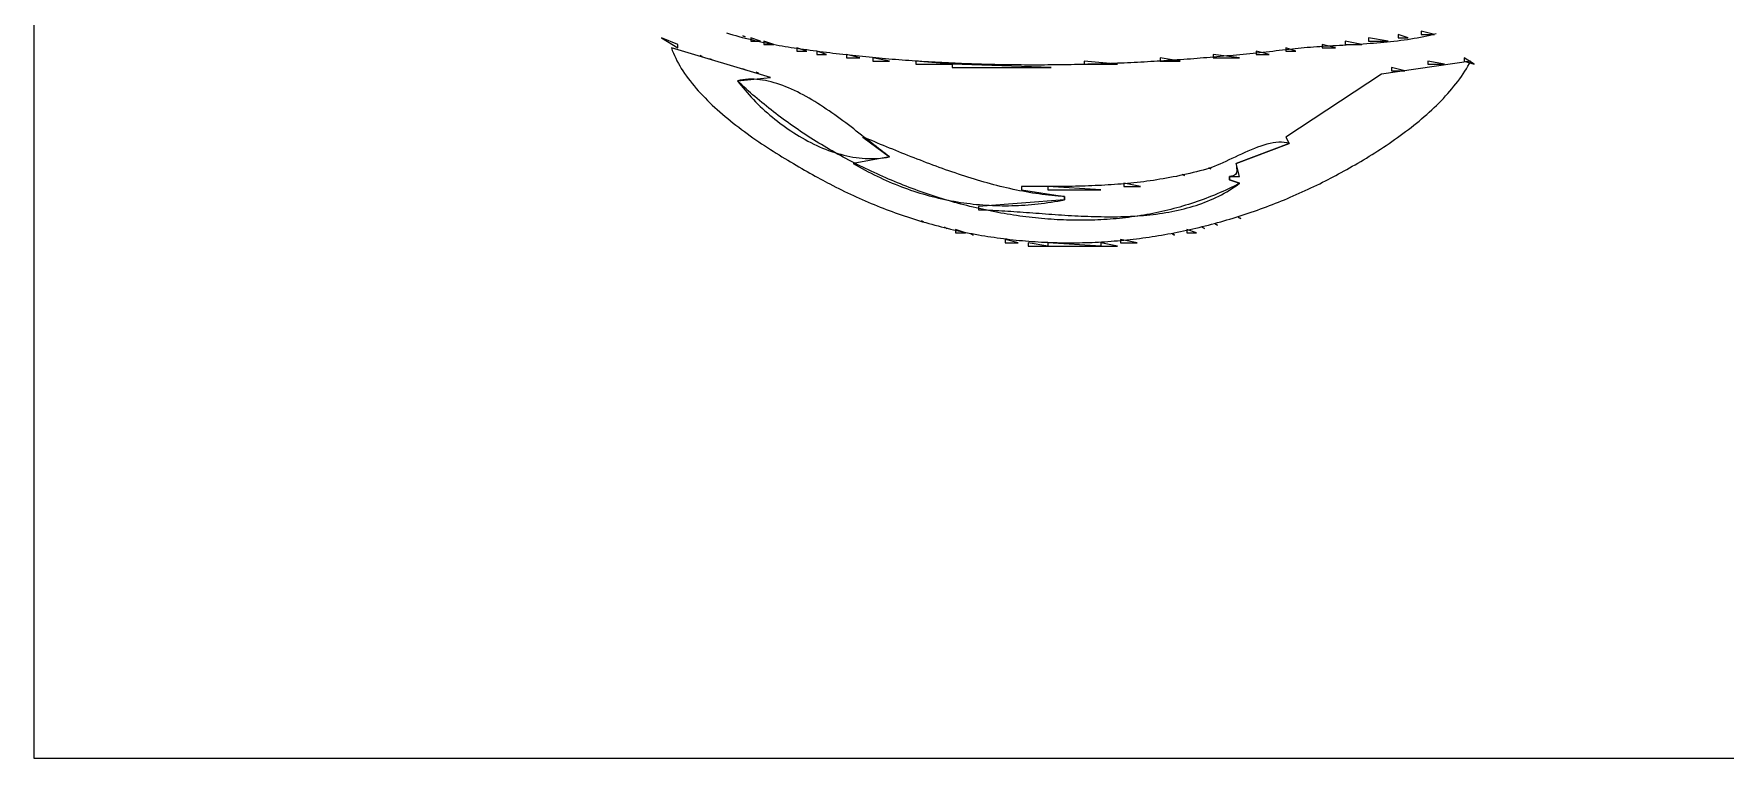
# Model space of a CAD drawing. Extents: x 0 to 1024, y 0 to 629.
# Drawn here: x 0 to 512, y 0 to 219 of the extents above; entities that cross this region are included whole.
import ezdxf

# ---------------------------------------------------------------- set-up
doc = ezdxf.new("R2010")
doc.units = 0
for name, color, linetype in [('C11', 11, 'CONTINUOUS'), ('C13', 13, 'CONTINUOUS'), ('C20', 20, 'CONTINUOUS'), ('C21', 21, 'CONTINUOUS'), ('C23', 23, 'CONTINUOUS'), ('C231', 231, 'CONTINUOUS'), ('C254', 254, 'CONTINUOUS'), ('C33', 33, 'CONTINUOUS'), ('C7', 7, 'CONTINUOUS')]:
    doc.layers.add(name, color=color, linetype=linetype)

msp = doc.modelspace()

# ---------------------------------------------------------------- linework, layer by layer
at = {"layer": 'C11'}
for points in [[(214.666672, 218.666672), (215.333328, 218.333328), (214.666672, 218.666672)], [(404, 218), (404, 217), (410, 217), (404, 218)], [(254, 212), (254, 211), (259, 211), (254, 212)], [(318, 211), (318, 210), (328, 210), (318, 211)], [(341, 212), (341, 211), (347, 211), (341, 212)], [(379, 215), (379, 214), (382, 214), (379, 215)], [(214.666672, 208.666672), (215.333328, 208.333328), (214.666672, 208.666672)], [(218.666672, 207.666672), (219.333328, 207.333328), (218.666672, 207.666672)], [(411, 209), (411, 208), (415, 208), (411, 209)], [(251, 188), (259, 182), (248, 180), (248.9023, 179.4793), (249.8062, 178.9695), (250.7118, 178.4705), (251.619, 177.9824), (252.5277, 177.5052), (253.4381, 177.0388), (254.3501, 176.5833), (255.2637, 176.1386), (256.1789, 175.7047), (257.0957, 175.2817), (258.0141, 174.8695), (258.9342, 174.4682), (259.8558, 174.0777), (260.779, 173.698), (261.7039, 173.3291), (262.6303, 172.9711), (263.5584, 172.6239), (264.488, 172.2875), (265.4193, 171.9619), (266.3522, 171.6471), (267.2866, 171.3432), (268.2227, 171.05), (269.1604, 170.7677), (270.0996, 170.4961), (271.0405, 170.2354), (271.983, 169.9854), (272.9271, 169.7463), (273.8728, 169.5179), (274.8201, 169.3004), (275.7689, 169.0936), (276.7194, 168.8976), (277.6715, 168.7123), (278.6252, 168.5379), (279.5805, 168.3742), (280.5374, 168.2213), (281.4959, 168.0792), (282.4559, 167.9478), (283.4176, 167.8272), (284.3809, 167.7173), (285.3458, 167.6183), (286.3122, 167.5299), (287.2803, 167.4524), (288.25, 167.3855), (289.2212, 167.3295), (290.1941, 167.2841), (291.1685, 167.2495), (292.1446, 167.2257), (293.1222, 167.2126), (294.1015, 167.2102), (295.0823, 167.2186), (296.0647, 167.2376), (297.0487, 167.2675), (298.0343, 167.308), (299.0215, 167.3592), (300.0103, 167.4212), (301.0007, 167.4939), (301.9927, 167.5773), (302.9863, 167.6714), (303.9814, 167.7762), (304.9782, 167.8918), (305.9765, 168.018), (306.9765, 168.1549), (307.978, 168.3025), (308.9811, 168.4609), (309.9858, 168.6299), (310.9921, 168.8096), (312, 169), (312, 170), (311.0375, 170.0551), (310.0733, 170.1219), (309.1075, 170.2001), (308.1402, 170.2895), (307.1715, 170.3899), (306.2014, 170.5011), (305.2301, 170.6229), (304.2577, 170.755), (303.2843, 170.8973), (302.3099, 171.0494), (301.3347, 171.2113), (300.3588, 171.3827), (299.3822, 171.5633), (298.4051, 171.7529), (297.4275, 171.9514), (296.4496, 172.1586), (295.4714, 172.3741), (294.4931, 172.5978), (293.5147, 172.8295), (292.5363, 173.0689), (291.5581, 173.3159), (290.5801, 173.5702), (289.6025, 173.8316), (288.6252, 174.0999), (287.6485, 174.3748), (286.6724, 174.6562), (285.6971, 174.9439), (284.7225, 175.2376), (283.7489, 175.5371), (282.7762, 175.8422), (281.8047, 176.1527), (280.8344, 176.4683), (279.8653, 176.7889), (278.8977, 177.1142), (277.9316, 177.444), (276.967, 177.7781), (276.0042, 178.1163), (275.0431, 178.4583), (274.0839, 178.804), (273.1267, 179.1532), (272.1716, 179.5055), (271.2186, 179.8609), (270.2679, 180.219), (269.3196, 180.5797), (268.3737, 180.9428), (267.4304, 181.3079), (266.4898, 181.675), (265.5519, 182.0438), (264.6169, 182.4141), (263.6848, 182.7857), (262.7558, 183.1583), (261.8299, 183.5318), (260.9073, 183.9059), (259.988, 184.2803), (259.0721, 184.655), (258.1598, 185.0297), (257.2511, 185.4041), (256.3461, 185.778), (255.4449, 186.1513), (254.5477, 186.5237), (253.6545, 186.8949), (252.7654, 187.2649), (251.8805, 187.6333), (251, 188)], [(355.666656, 178.666672), (356.333344, 178.333328), (355.666656, 178.666672)], [(330, 174), (330, 173), (335, 173), (330, 174)], [(268.666656, 162.666672), (269.333344, 162.333328), (268.666656, 162.666672)], [(275.666656, 160.666672), (276.333344, 160.333328), (275.666656, 160.666672)], [(279, 160), (279, 159), (282, 159), (279, 160)], [(349, 160), (349, 159), (352, 159), (349, 160)], [(344.666656, 158.666672), (345.333344, 158.333328), (344.666656, 158.666672)]]:
    msp.add_lwpolyline(points, dxfattribs=at)
at = {"layer": 'C13'}
msp.add_lwpolyline([(190, 218), (195, 215), (195, 216), (190, 218)], dxfattribs=at)
at = {"layer": 'C20'}
for points in [[(209.6509, 219.5002), (210.6013, 219.2177), (211.5524, 218.9435), (212.5038, 218.6774), (213.4552, 218.4193), (214.406, 218.1691), (215.356, 217.9266), (216.3048, 217.6917), (217.2519, 217.4643), (218.197, 217.2443), (219.1397, 217.0316), (220.0796, 216.826), (221.0164, 216.6274), (221.9495, 216.4357), (222.8787, 216.2507), (223.8036, 216.0724), (224.7238, 215.9006), (225.6388, 215.7353), (226.5483, 215.5761), (227.452, 215.4231), (228.3493, 215.2762), (229.2401, 215.1351), (230.1237, 214.9999), (231, 214.8703), (231.9898, 214.7275), (232.9801, 214.5869), (233.9707, 214.4486), (234.9617, 214.3125), (235.9531, 214.1786), (236.9448, 214.0469), (237.9369, 213.9173), (238.9293, 213.79), (239.9221, 213.6648), (240.9153, 213.5418), (241.9087, 213.421), (242.9025, 213.3023), (243.8967, 213.1858), (244.8911, 213.0714), (245.8859, 212.9592), (246.881, 212.8491), (247.8764, 212.7411), (248.8721, 212.6352), (249.8681, 212.5315), (250.8644, 212.4298), (251.861, 212.3303), (252.8578, 212.2328), (253.855, 212.1375), (254.8524, 212.0442), (255.8501, 211.953), (256.848, 211.8638), (257.8462, 211.7768), (258.8447, 211.6917), (259.8434, 211.6088), (260.8423, 211.5278), (261.8415, 211.4489), (262.841, 211.372), (263.8406, 211.2972), (264.8405, 211.2243), (265.8406, 211.1535), (266.8409, 211.0847), (267.8414, 211.0178), (268.8421, 210.953), (269.843, 210.8901), (270.8441, 210.8292), (271.8454, 210.7703), (272.8469, 210.7134), (273.8485, 210.6584), (274.8503, 210.6053), (275.8523, 210.5542), (276.8545, 210.505), (277.8568, 210.4578), (278.8593, 210.4125), (279.8619, 210.3691), (280.8646, 210.3276), (281.8675, 210.288), (282.8706, 210.2504), (283.8737, 210.2146), (284.877, 210.1807), (285.8804, 210.1486), (286.8839, 210.1185), (287.8875, 210.0902), (288.8912, 210.0638), (289.895, 210.0392), (290.8989, 210.0165), (291.9029, 209.9956), (292.907, 209.9765), (293.9112, 209.9593), (294.9154, 209.9439), (295.9197, 209.9303), (296.9241, 209.9185), (297.9285, 209.9085), (298.9329, 209.9003), (299.9375, 209.8939), (300.942, 209.8892), (301.9466, 209.8864), (302.9512, 209.8853), (303.9559, 209.886), (304.9606, 209.8884), (305.9653, 209.8926), (306.97, 209.8985), (307.9747, 209.9062), (308.9794, 209.9156), (309.9841, 209.9267), (310.9888, 209.9395), (311.9935, 209.954), (312.9982, 209.9703), (314.0028, 209.9882), (315.0075, 210.0078), (316.0121, 210.0292), (317.0166, 210.0521), (318.0211, 210.0768), (319.0256, 210.1031), (320.03, 210.1311), (321.0344, 210.1607), (322.0386, 210.192), (323.0429, 210.2249), (324.047, 210.2595), (325.0511, 210.2956), (326.0551, 210.3334), (327.059, 210.3728), (328.0628, 210.4138), (329.0665, 210.4564), (330.0701, 210.5006), (331.0736, 210.5464), (332.077, 210.5938), (333.0802, 210.6427), (334.0834, 210.6932), (335.0864, 210.7453), (336.0893, 210.7989), (337.092, 210.8541), (338.0946, 210.9108), (339.0971, 210.969), (340.0994, 211.0288), (341.1015, 211.0901), (342.1035, 211.1529), (343.1053, 211.2172), (344.107, 211.283), (345.1084, 211.3503), (346.1097, 211.4191), (347.1108, 211.4894), (348.1117, 211.5612), (349.1124, 211.6344), (350.1129, 211.7091), (351.1132, 211.7852), (352.1132, 211.8628), (353.1131, 211.9418), (354.1127, 212.0223), (355.1121, 212.1042), (356.1113, 212.1875), (357.1102, 212.2723), (358.1089, 212.3584), (359.1073, 212.446), (360.1055, 212.535), (361.1034, 212.6253), (362.1011, 212.717), (363.0985, 212.8102), (364.0956, 212.9046), (365.0925, 213.0005), (366.089, 213.0977), (367.0853, 213.1963), (368.0813, 213.2962), (369.0769, 213.3974), (370.0723, 213.5), (371.0674, 213.6039), (372.0621, 213.7091), (373.0566, 213.8157), (374.0507, 213.9235), (375.0445, 214.0326), (376.0379, 214.1431), (377.031, 214.2548), (378.0238, 214.3678), (379.0162, 214.4821), (380.0082, 214.5976), (381, 214.7145), (381.8771, 214.8144), (382.7673, 214.9083), (383.67, 214.9966), (384.5846, 215.0798), (385.5105, 215.1583), (386.4472, 215.2326), (387.3941, 215.303), (388.3507, 215.3702), (389.3165, 215.4344), (390.2908, 215.4962), (391.2731, 215.5559), (392.2629, 215.6142), (393.2596, 215.6713), (394.2626, 215.7277), (395.2714, 215.784), (396.2855, 215.8405), (397.3043, 215.8976), (398.3271, 215.9559), (399.3536, 216.0158), (400.383, 216.0777), (401.415, 216.1421), (402.4488, 216.2094), (403.484, 216.2801), (404.52, 216.3545), (405.5562, 216.4333), (406.5921, 216.5168), (407.6271, 216.6054), (408.6607, 216.6996), (409.6923, 216.7999), (410.7214, 216.9067), (411.7474, 217.0205), (412.7698, 217.1416), (413.7879, 217.2706), (414.8013, 217.4079), (415.8094, 217.554), (416.8116, 217.7092), (417.8074, 217.874), (418.7962, 218.049), (419.7774, 218.2345), (420.7506, 218.4309), (421.7152, 218.6388), (422.6705, 218.8586), (423.6161, 219.0907), (424.5513, 219.3355)], [(193, 215), (193.2835, 214.2085), (193.5948, 213.4198), (193.933, 212.6339), (194.2977, 211.851), (194.6881, 211.071), (195.1035, 210.2942), (195.5434, 209.5207), (196.007, 208.7506), (196.4937, 207.9839), (197.0028, 207.2209), (197.5337, 206.4616), (198.0857, 205.7061), (198.6582, 204.9546), (199.2504, 204.2072), (199.8618, 203.4639), (200.4917, 202.725), (201.1394, 201.9904), (201.8042, 201.2604), (202.4856, 200.535), (203.1828, 199.8143), (203.8952, 199.0986), (204.6221, 198.3878), (205.363, 197.6821), (206.117, 196.9816), (206.8835, 196.2865), (207.662, 195.5967), (208.4517, 194.9126), (209.252, 194.2341), (210.0622, 193.5614), (210.8817, 192.8946), (211.7098, 192.2338), (212.5458, 191.5791), (213.3892, 190.9306), (214.2391, 190.2886), (215.095, 189.6529), (215.9563, 189.0239), (216.8222, 188.4016), (217.6921, 187.786), (218.5653, 187.1774), (219.4412, 186.5759), (220.3192, 185.9815), (221.1985, 185.3943), (222.0785, 184.8146), (222.9586, 184.2423), (223.838, 183.6777), (224.7162, 183.1208), (225.5924, 182.5717), (226.4661, 182.0305), (227.3366, 181.4975), (228.2031, 180.9726), (229.0651, 180.456), (229.9218, 179.9479), (230.7727, 179.4482), (231.617, 178.9572), (232.4542, 178.475), (233.2835, 178.0016), (234.1043, 177.5372), (234.9159, 177.0819), (235.7177, 176.6358), (236.509, 176.1991), (237.2892, 175.7717), (238.0576, 175.354), (238.8135, 174.9459), (239.5563, 174.5476), (240.2854, 174.1592), (241, 173.7808), (241.8781, 173.3208), (242.7583, 172.867), (243.6406, 172.4194), (244.5248, 171.9779), (245.411, 171.5427), (246.2991, 171.1137), (247.1891, 170.6908), (248.081, 170.274), (248.9748, 169.8635), (249.8704, 169.459), (250.7678, 169.0607), (251.667, 168.6686), (252.568, 168.2825), (253.4706, 167.9026), (254.375, 167.5288), (255.2811, 167.1611), (256.1888, 166.7995), (257.0982, 166.444), (258.0091, 166.0945), (258.9217, 165.7512), (259.8357, 165.4139), (260.7513, 165.0827), (261.6684, 164.7575), (262.587, 164.4383), (263.507, 164.1252), (264.4284, 163.8182), (265.3513, 163.5171), (266.2754, 163.2221), (267.201, 162.9331), (268.1278, 162.6501), (269.056, 162.3731), (269.9854, 162.1021), (270.916, 161.837), (271.8479, 161.578), (272.7809, 161.3249), (273.7151, 161.0777), (274.6505, 160.8365), (275.5869, 160.6013), (276.5245, 160.372), (277.463, 160.1487), (278.4027, 159.9312), (279.3433, 159.7197), (280.2849, 159.5141), (281.2275, 159.3144), (282.1709, 159.1206), (283.1153, 158.9327), (284.0606, 158.7506), (285.0067, 158.5745), (285.9537, 158.4042), (286.9014, 158.2397), (287.8499, 158.0812), (288.7992, 157.9284), (289.7491, 157.7816), (290.6998, 157.6405), (291.6511, 157.5053), (292.6031, 157.3759), (293.5557, 157.2523), (294.5089, 157.1345), (295.4627, 157.0225), (296.417, 156.9163), (297.3718, 156.8158), (298.3271, 156.7212), (299.2828, 156.6323), (300.239, 156.5492), (301.1956, 156.4718), (302.1526, 156.4002), (303.11, 156.3343), (304.0677, 156.2742), (305.0256, 156.2198), (305.9839, 156.1711), (306.9424, 156.1281), (307.9012, 156.0908), (308.8601, 156.0592), (309.8193, 156.0333), (310.7785, 156.0131), (311.7379, 155.9986), (312.6975, 155.9897), (313.657, 155.9865), (314.6167, 155.989), (315.5763, 155.9971), (316.5359, 156.0108), (317.4956, 156.0302), (318.4551, 156.0552), (319.4146, 156.0858), (320.374, 156.122), (321.3332, 156.1639), (322.2923, 156.2113), (323.2511, 156.2643), (324.2098, 156.323), (325.1683, 156.3871), (326.1264, 156.4569), (327.0843, 156.5322), (328.0419, 156.6131), (328.9991, 156.6995), (329.956, 156.7915), (330.9124, 156.889), (331.8685, 156.992), (332.8241, 157.1006), (333.7792, 157.2146), (334.7339, 157.3342), (335.688, 157.4592), (336.6416, 157.5898), (337.5946, 157.7258), (338.5469, 157.8673), (339.4987, 158.0143), (340.4498, 158.1668), (341.4003, 158.3247), (342.35, 158.488), (343.299, 158.6568), (344.2473, 158.8311), (345.1947, 159.0107), (346.1414, 159.1958), (347.0872, 159.3863), (348.0322, 159.5822), (348.9763, 159.7835), (349.9195, 159.9901), (350.8617, 160.2022), (351.803, 160.4197), (352.7433, 160.6425), (353.6825, 160.8707), (354.6208, 161.1042), (355.5579, 161.3431), (356.494, 161.5873), (357.429, 161.8369), (358.3628, 162.0918), (359.2954, 162.352), (360.2269, 162.6175), (361.1571, 162.8883), (362.0861, 163.1645), (363.0138, 163.4459), (363.9402, 163.7326), (364.8653, 164.0246), (365.789, 164.3218), (366.7114, 164.6244), (367.6323, 164.9321), (368.5519, 165.2452), (369.4699, 165.5634), (370.3865, 165.8869), (371.3016, 166.2157), (372.2151, 166.5496), (373.1271, 166.8888), (374.0375, 167.2331), (374.9463, 167.5827), (375.8535, 167.9375), (376.759, 168.2974), (377.6628, 168.6626), (378.5649, 169.0329), (379.4653, 169.4083), (380.3639, 169.7889), (381.2607, 170.1747), (382.1557, 170.5656), (383.0488, 170.9617), (383.9401, 171.3629), (384.8295, 171.7692), (385.717, 172.1806), (386.6025, 172.5971), (387.486, 173.0187), (388.3676, 173.4454), (389.2471, 173.8772), (390.1246, 174.3141), (391, 174.7561), (391.7786, 175.1541), (392.5663, 175.561), (393.3624, 175.9769), (394.1664, 176.4016), (394.9777, 176.835), (395.7959, 177.277), (396.6203, 177.7276), (397.4506, 178.1868), (398.2861, 178.6543), (399.1262, 179.1302), (399.9706, 179.6143), (400.8186, 180.1066), (401.6697, 180.607), (402.5235, 181.1154), (403.3792, 181.6317), (404.2365, 182.1559), (405.0948, 182.6879), (405.9535, 183.2275), (406.8121, 183.7748), (407.6702, 184.3296), (408.5271, 184.8919), (409.3823, 185.4616), (410.2354, 186.0385), (411.0857, 186.6227), (411.9328, 187.214), (412.776, 187.8124), (413.615, 188.4178), (414.4491, 189.03), (415.2778, 189.6491), (416.1006, 190.275), (416.9169, 190.9075), (417.7263, 191.5465), (418.5281, 192.1921), (419.3219, 192.8441), (420.1072, 193.5025), (420.8833, 194.1671), (421.6498, 194.8379), (422.4061, 195.5148), (423.1518, 196.1978), (423.8862, 196.8867), (424.6088, 197.5814), (425.3192, 198.282), (426.0167, 198.9882), (426.7009, 199.7001), (427.3712, 200.4175), (428.0271, 201.1404), (428.668, 201.8687), (429.2934, 202.6024), (429.9029, 203.3412), (430.4958, 204.0852), (431.0716, 204.8343), (431.6299, 205.5883), (432.1699, 206.3473), (432.6914, 207.1111), (433.1936, 207.8797), (433.6761, 208.6529), (434.1384, 209.4308), (434.5798, 210.2132), (435, 211), (408, 206.990738), (379, 188), (380, 186), (364, 180), (364.0975, 178.8044), (364.1718, 177.8604), (364.111, 177.1379), (363.8033, 176.607), (363.1369, 176.2376), (362, 176), (362, 175), (365, 174), (364.1687, 173.5696), (363.3339, 173.1482), (362.4957, 172.7358), (361.6541, 172.3324), (360.8092, 171.9378), (359.961, 171.5522), (359.1096, 171.1754), (358.255, 170.8073), (357.3973, 170.4481), (356.5366, 170.0976), (355.6728, 169.7558), (354.8061, 169.4227), (353.9365, 169.0981), (353.064, 168.7822), (352.1887, 168.4749), (351.3107, 168.176), (350.43, 167.8857), (349.5467, 167.6038), (348.6607, 167.3303), (347.7723, 167.0652), (346.8813, 166.8085), (345.988, 166.56), (345.0922, 166.3198), (344.1942, 166.0879), (343.2938, 165.8642), (342.3913, 165.6487), (341.4866, 165.4413), (340.5798, 165.2419), (339.6709, 165.0507), (338.7601, 164.8675), (337.8472, 164.6923), (336.9325, 164.525), (336.016, 164.3656), (335.0976, 164.2142), (334.1776, 164.0706), (333.2558, 163.9348), (332.3324, 163.8068), (331.4074, 163.6866), (330.4809, 163.574), (329.553, 163.4692), (328.6236, 163.3719), (327.6928, 163.2823), (326.7608, 163.2003), (325.8275, 163.1258), (324.8929, 163.0588), (323.9572, 162.9992), (323.0205, 162.9471), (322.0826, 162.9024), (321.1438, 162.865), (320.2041, 162.835), (319.2634, 162.8122), (318.3219, 162.7967), (317.3796, 162.7885), (316.4366, 162.7874), (315.493, 162.7934), (314.5487, 162.8066), (313.6038, 162.8268), (312.6584, 162.8541), (311.7126, 162.8884), (310.7663, 162.9297), (309.8197, 162.9779), (308.8728, 163.033), (307.9256, 163.095), (306.9782, 163.1638), (306.0307, 163.2393), (305.0831, 163.3217), (304.1354, 163.4108), (303.1878, 163.5065), (302.2402, 163.609), (301.2928, 163.718), (300.3455, 163.8336), (299.3985, 163.9558), (298.4517, 164.0845), (297.5052, 164.2196), (296.5592, 164.3612), (295.6136, 164.5092), (294.6684, 164.6636), (293.7238, 164.8243), (292.7798, 164.9914), (291.8365, 165.1647), (290.8939, 165.3442), (289.952, 165.5299), (289.0109, 165.7218), (288.0707, 165.9197), (287.1314, 166.1238), (286.1931, 166.334), (285.2558, 166.5501), (284.3195, 166.7723), (283.3844, 167.0004), (282.4505, 167.2344), (281.5178, 167.4743), (280.5864, 167.72), (279.6563, 167.9715), (278.7276, 168.2288), (277.8004, 168.4919), (276.8747, 168.7606), (275.9505, 169.035), (275.0279, 169.3151), (274.107, 169.6007), (273.1878, 169.8919), (272.2703, 170.1886), (271.3547, 170.4909), (270.4409, 170.7985), (269.5291, 171.1116), (268.6192, 171.4301), (267.7114, 171.7539), (266.8056, 172.083), (265.902, 172.4175), (265.0006, 172.7571), (264.1014, 173.102), (263.2045, 173.452), (262.3099, 173.8072), (261.4178, 174.1675), (260.5281, 174.5328), (259.6409, 174.9032), (258.7562, 175.2786), (257.8742, 175.6589), (256.9948, 176.0442), (256.1182, 176.4343), (255.2443, 176.8293), (254.3733, 177.2292), (253.5051, 177.6338), (252.6399, 178.0431), (251.7776, 178.4572), (250.9184, 178.876), (250.0622, 179.2994), (249.2093, 179.7274), (248.3595, 180.1599), (247.5129, 180.5971), (246.6697, 181.0387), (245.8298, 181.4848), (244.9933, 181.9353), (244.1603, 182.3902), (243.3307, 182.8495), (242.5048, 183.3131), (241.6825, 183.781), (240.8638, 184.2531), (240.0489, 184.7295), (239.2377, 185.2101), (238.4304, 185.6948), (237.627, 186.1836), (236.8275, 186.6765), (236.032, 187.1734), (235.2405, 187.6744), (234.4531, 188.1793), (233.6699, 188.6882), (232.8909, 189.2009), (232.1161, 189.7176), (231.3457, 190.238), (230.5796, 190.7623), (229.8179, 191.2903), (229.0607, 191.8221), (228.308, 192.3575), (227.5599, 192.8967), (226.8164, 193.4394), (226.0776, 193.9857), (225.3435, 194.5355), (224.6142, 195.0889), (223.8898, 195.6458), (223.1702, 196.2061), (222.4556, 196.7698), (221.746, 197.3369), (221.0414, 197.9073), (220.342, 198.481), (219.6477, 199.058), (218.9586, 199.6382), (218.2748, 200.2217), (217.5962, 200.8083), (216.9231, 201.398), (216.2554, 201.9908), (215.5931, 202.5866), (214.9364, 203.1855), (214.2853, 203.7874), (213.6398, 204.3922), (213, 205), (223, 206), (193, 215)], [(213, 205), (213.5462, 204.2822), (214.1094, 203.566), (214.6893, 202.8518), (215.2854, 202.1402), (215.8973, 201.4316), (216.5247, 200.7267), (217.1672, 200.026), (217.8243, 199.3299), (218.4958, 198.6392), (219.1811, 197.9542), (219.8799, 197.2755), (220.5919, 196.6037), (221.3166, 195.9393), (222.0536, 195.2828), (222.8026, 194.6348), (223.5631, 193.9959), (224.3348, 193.3664), (225.1173, 192.7471), (225.9102, 192.1384), (226.7132, 191.5408), (227.5257, 190.955), (228.3474, 190.3813), (229.178, 189.8205), (230.0171, 189.273), (230.8642, 188.7393), (231.719, 188.22), (232.581, 187.7157), (233.45, 187.2268), (234.3255, 186.7539), (235.207, 186.2976), (236.0943, 185.8583), (236.987, 185.4367), (237.8846, 185.0332), (238.7867, 184.6484), (239.693, 184.2828), (240.6031, 183.937), (241.5166, 183.6115), (242.4331, 183.3068), (243.3522, 183.0235), (244.2736, 182.7622), (245.1968, 182.5233), (246.1214, 182.3074), (247.047, 182.115), (247.9734, 181.9467), (248.9, 181.8029), (249.8265, 181.6844), (250.7525, 181.5915), (251.6777, 181.5248), (252.6015, 181.4849), (253.5237, 181.4723), (254.4438, 181.4875), (255.3615, 181.5311), (256.2763, 181.6036), (257.1879, 181.7056), (258.0959, 181.8375), (259, 182), (258.3608, 182.4802), (257.7084, 182.9766), (257.043, 183.4883), (256.365, 184.014), (255.6749, 184.5528), (254.9729, 185.1037), (254.2595, 185.6656), (253.5351, 186.2374), (252.7999, 186.8182), (252.0543, 187.4069), (251.2989, 188.0023), (250.5338, 188.6036), (249.7594, 189.2097), (248.9763, 189.8194), (248.1846, 190.4319), (247.3849, 191.046), (246.5774, 191.6606), (245.7625, 192.2748), (244.9406, 192.8876), (244.1121, 193.4978), (243.2774, 194.1044), (242.4367, 194.7064), (241.5906, 195.3028), (240.7392, 195.8925), (239.8832, 196.4744), (239.0227, 197.0476), (238.1582, 197.611), (237.29, 198.1635), (236.4185, 198.7041), (235.5441, 199.2318), (234.6672, 199.7455), (233.7881, 200.2441), (232.9071, 200.7267), (232.0248, 201.1923), (231.1414, 201.6396), (230.2572, 202.0678), (229.3728, 202.4758), (228.4884, 202.8625), (227.6044, 203.2268), (226.7212, 203.5679), (225.8392, 203.8845), (224.9587, 204.1758), (224.0801, 204.4405), (223.2037, 204.6778), (222.33, 204.8865), (221.4594, 205.0656), (220.5921, 205.214), (219.7285, 205.3308), (218.8691, 205.4149), (218.0142, 205.4652), (217.1642, 205.4807), (216.3194, 205.4604), (215.4802, 205.4032), (214.647, 205.3081), (213.8201, 205.174), (213, 205)], [(299, 173), (299, 172), (312, 170), (312, 169), (286, 167), (286, 166), (286.8538, 165.9796), (287.7153, 165.9539), (288.5844, 165.9231), (289.4607, 165.8874), (290.3442, 165.8473), (291.2345, 165.8029), (292.1314, 165.7546), (293.0348, 165.7027), (293.9444, 165.6475), (294.8601, 165.5892), (295.7815, 165.5281), (296.7085, 165.4646), (297.6409, 165.3989), (298.5784, 165.3314), (299.5209, 165.2623), (300.468, 165.1919), (301.4198, 165.1205), (302.3758, 165.0484), (303.3358, 164.9759), (304.2998, 164.9033), (305.2674, 164.8308), (306.2385, 164.7589), (307.2127, 164.6877), (308.19, 164.6176), (309.1701, 164.5488), (310.1528, 164.4817), (311.1378, 164.4166), (312.125, 164.3536), (313.1142, 164.2932), (314.105, 164.2356), (315.0974, 164.1812), (316.0911, 164.1301), (317.0859, 164.0828), (318.0815, 164.0394), (319.0778, 164.0004), (320.0746, 163.9659), (321.0716, 163.9363), (322.0686, 163.9118), (323.0653, 163.8929), (324.0617, 163.8797), (325.0575, 163.8725), (326.0524, 163.8717), (327.0462, 163.8775), (328.0388, 163.8902), (329.0299, 163.9102), (330.0193, 163.9377), (331.0068, 163.973), (331.9922, 164.0164), (332.9752, 164.0682), (333.9557, 164.1287), (334.9334, 164.1981), (335.9082, 164.2769), (336.8797, 164.3652), (337.8478, 164.4634), (338.8123, 164.5717), (339.773, 164.6905), (340.7296, 164.82), (341.6819, 164.9606), (342.6298, 165.1125), (343.5729, 165.276), (344.5112, 165.4515), (345.4443, 165.6391), (346.3721, 165.8393), (347.2943, 166.0522), (348.2108, 166.2783), (349.1213, 166.5177), (350.0256, 166.7708), (350.9235, 167.0379), (351.8148, 167.3192), (352.6992, 167.6151), (353.5766, 167.9258), (354.4468, 168.2517), (355.3094, 168.5931), (356.1644, 168.9501), (357.0114, 169.3232), (357.8503, 169.7126), (358.6809, 170.1186), (359.503, 170.5416), (360.3163, 170.9817), (361.1206, 171.4393), (361.9157, 171.9147), (362.7014, 172.4081), (363.4775, 172.92), (364.2437, 173.4505), (365, 174), (362, 175), (362, 176), (365, 176), (364, 180), (380, 186), (379.263, 186.2095), (378.492, 186.3435), (377.6897, 186.4066), (376.8585, 186.4034), (376.0012, 186.3383), (375.1203, 186.216), (374.2183, 186.0411), (373.2978, 185.818), (372.3616, 185.5514), (371.412, 185.2459), (370.4518, 184.9059), (369.4834, 184.5361), (368.5096, 184.141), (367.5328, 183.7252), (366.5557, 183.2932), (365.5808, 182.8497), (364.6108, 182.3991), (363.6482, 181.9461), (362.6957, 181.4952), (361.7557, 181.051), (360.8309, 180.618), (359.9239, 180.2008), (359.0372, 179.804), (358.1735, 179.4322), (357.3354, 179.0898), (356.5253, 178.7815), (355.746, 178.5118), (355, 178.2854), (353.9745, 178.0037), (352.9525, 177.7322), (351.934, 177.4705), (350.9187, 177.2186), (349.9064, 176.9762), (348.8972, 176.7432), (347.8907, 176.5193), (346.8869, 176.3044), (345.8856, 176.0984), (344.8866, 175.9009), (343.8899, 175.712), (342.8953, 175.5312), (341.9026, 175.3586), (340.9117, 175.1939), (339.9224, 175.0369), (338.9347, 174.8874), (337.9483, 174.7452), (336.9631, 174.6103), (335.979, 174.4823), (334.9958, 174.3612), (334.0134, 174.2466), (333.0317, 174.1386), (332.0504, 174.0368), (331.0695, 173.941), (330.0888, 173.8512), (329.1081, 173.7671), (328.1274, 173.6885), (327.1464, 173.6153), (326.1651, 173.5472), (325.1832, 173.4841), (324.2007, 173.4259), (323.2174, 173.3722), (322.2331, 173.323), (321.2477, 173.2781), (320.2611, 173.2373), (319.2731, 173.2003), (318.2836, 173.1671), (317.2924, 173.1374), (316.2993, 173.1111), (315.3044, 173.0879), (314.3073, 173.0677), (313.3079, 173.0503), (312.3062, 173.0356), (311.3019, 173.0233), (310.295, 173.0132), (309.2852, 173.0053), (308.2724, 172.9992), (307.2565, 172.9948), (306.2374, 172.992), (305.2148, 172.9906), (304.1887, 172.9903), (303.159, 172.9909), (302.1253, 172.9924), (301.0877, 172.9946), (300.046, 172.9971), (299, 173)]]:
    msp.add_lwpolyline(points, dxfattribs=at)
at = {"layer": 'C21'}
for points in [[(217, 218), (217, 217), (220, 217), (217, 218)], [(221, 217), (221, 216), (224, 216), (221, 217)], [(413, 219), (413, 218), (416, 218), (413, 219)], [(420, 220), (420, 219), (424, 219), (420, 220)], [(201.666672, 212.666672), (202.333328, 212.333328), (201.666672, 212.666672)], [(204.666672, 211.666672), (205.333328, 211.333328), (204.666672, 211.666672)], [(231, 215), (231, 214), (234, 214), (231, 215)], [(237, 214), (237, 213), (240, 213), (237, 214)], [(357, 213), (357, 212), (365, 212), (357, 213)], [(370, 214), (370, 213), (374, 213), (370, 214)], [(422, 211), (422, 210), (427, 210), (422, 211)], [(347.666656, 176.666672), (348.333344, 176.333328), (347.666656, 176.666672)], [(307, 173), (307, 172), (323, 172), (307, 173)], [(353.666656, 160.666672), (354.333344, 160.333328), (353.666656, 160.666672)], [(357.666656, 161.666672), (358.333344, 161.333328), (357.666656, 161.666672)], [(364.666656, 163.666672), (365.333344, 163.333328), (364.666656, 163.666672)], [(283.666656, 158.666672), (284.333344, 158.333328), (283.666656, 158.666672)], [(294, 157), (294, 156), (298, 156), (294, 157)], [(301, 156), (301, 155), (307, 155), (301, 156)], [(323, 156), (323, 155), (328, 155), (323, 156)], [(329, 157), (329, 156), (334, 156), (329, 157)]]:
    msp.add_lwpolyline(points, dxfattribs=at)
at = {"layer": 'C23'}
for points in [[(246, 213), (246, 212), (250, 212), (246, 213)], [(267, 211), (267, 210), (278, 210), (267, 211)], [(307, 156), (307, 155), (323, 155), (307, 156)]]:
    msp.add_lwpolyline(points, dxfattribs=at)
at = {"layer": 'C231'}
for points in [[(390, 216), (390, 215), (394, 215), (390, 216)], [(397, 217), (397, 216), (402, 216), (397, 217)]]:
    msp.add_lwpolyline(points, dxfattribs=at)
at = {"layer": 'C254'}
msp.add_lwpolyline([(278, 210), (278, 209), (308, 209), (278, 210)], dxfattribs=at)
at = {"layer": 'C33'}
msp.add_lwpolyline([(433, 212), (433, 211), (436, 210), (433, 212)], dxfattribs=at)
at = {"layer": 'C7'}
msp.add_lwpolyline([(0, 629), (0, 0), (1024, 0), (1024, 629), (0, 629)], dxfattribs=at)

doc.saveas('drawing.dxf')
